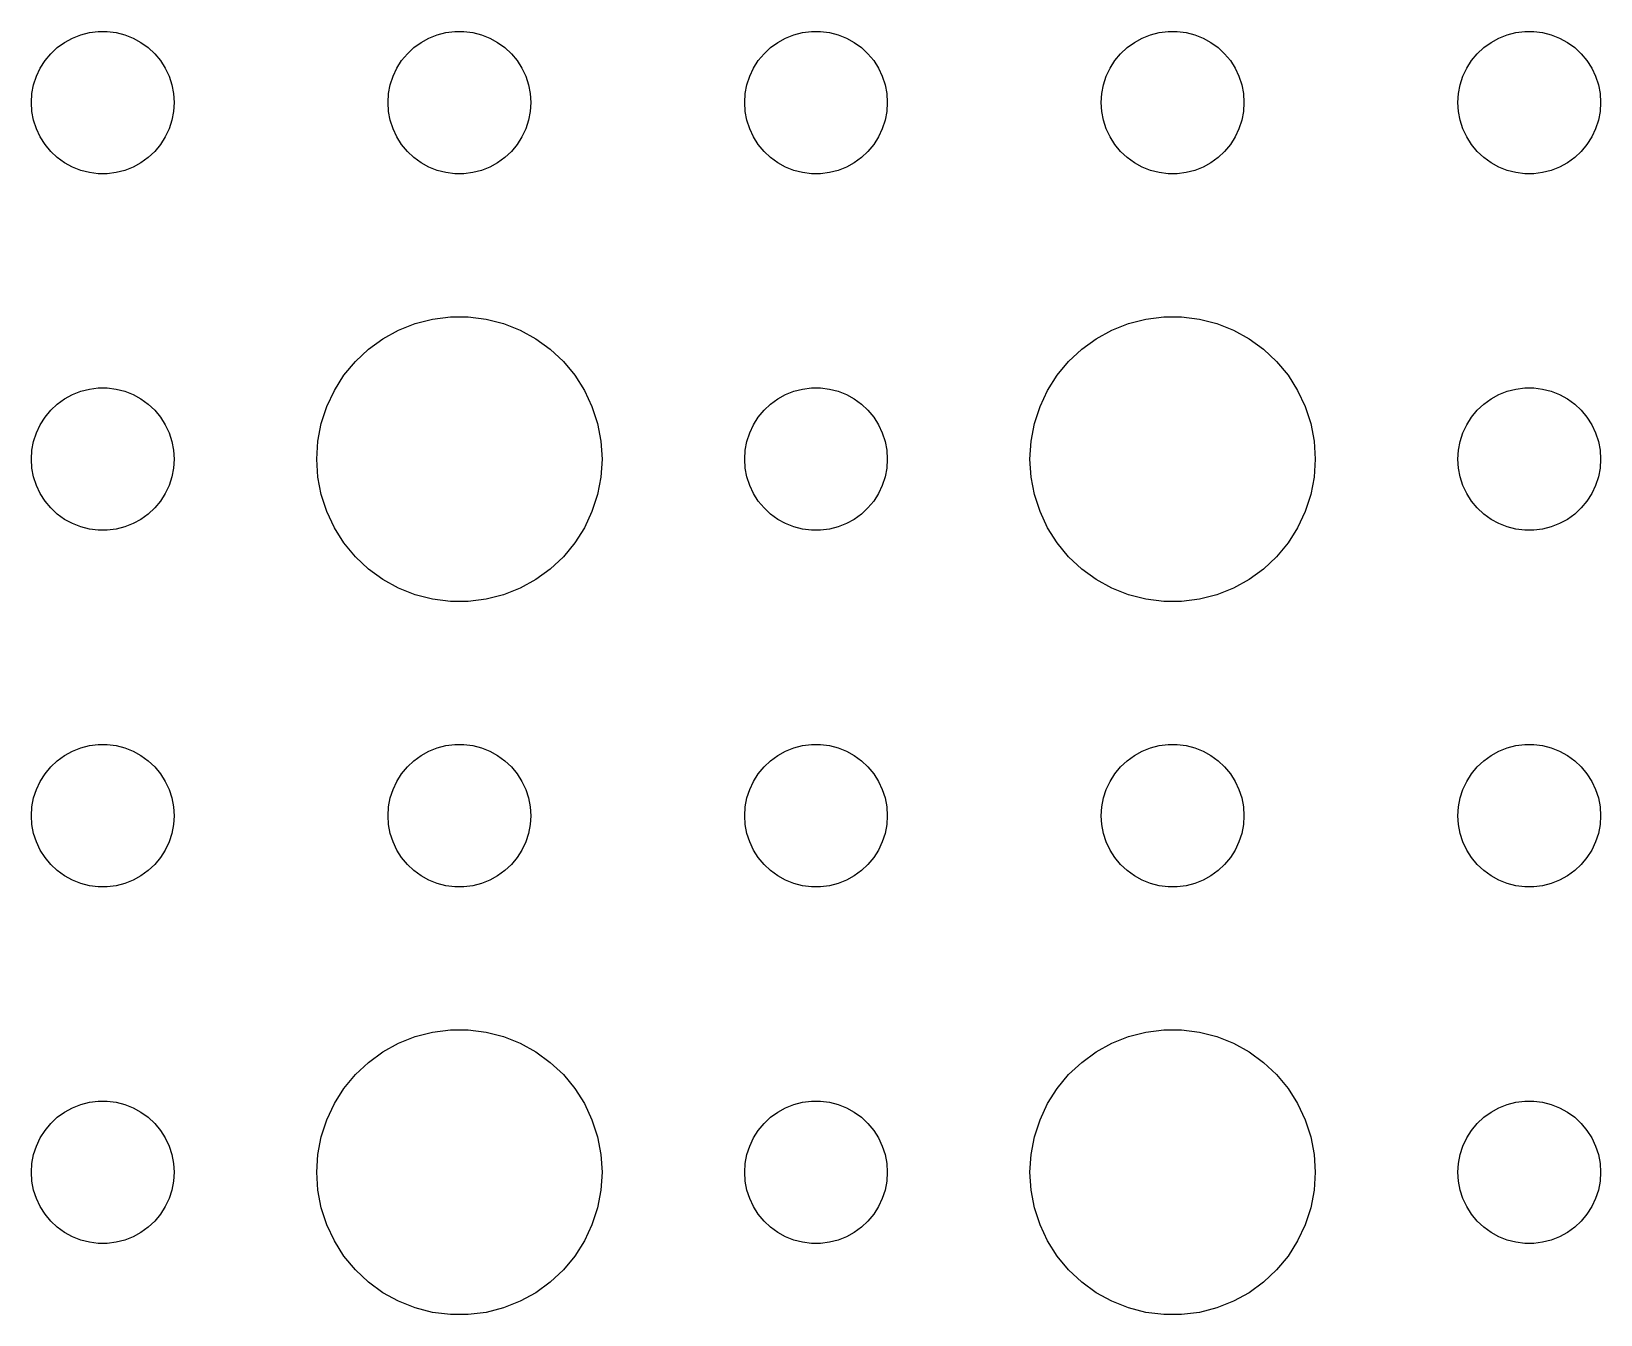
# Model space of a CAD drawing. Header units: metres. Extents: x -134 to 134, y -134 to 134.
# Drawn here: x -1.5 to 31.5, y -100.49 to -73.5 of the extents above; entities that cross this region are included whole.
import ezdxf

# ---------------------------------------------------------------- set-up
doc = ezdxf.new("R2010")
doc.units = ezdxf.units.M

msp = doc.modelspace()

# ---------------------------------------------------------------- linework, layer by layer
for p, q in [((-0.63866, -73.6428), (-0.46352, -73.5734)), ((-0.46352, -73.5734), (-0.28107, -73.5266)), ((-0.28107, -73.5266), (-0.09418, -73.503)), ((-0.09418, -73.503), (0.09418, -73.503)), ((0.09418, -73.503), (0.28107, -73.5266)), ((0.28107, -73.5266), (0.46352, -73.5734)), ((0.46352, -73.5734), (0.63866, -73.6428)), ((6.86133, -73.6428), (7.03647, -73.5734)), ((7.03647, -73.5734), (7.21892, -73.5266)), ((7.21892, -73.5266), (7.40581, -73.503)), ((7.40581, -73.503), (7.59418, -73.503)), ((7.59418, -73.503), (7.78107, -73.5266)), ((7.78107, -73.5266), (7.96352, -73.5734)), ((7.96352, -73.5734), (8.13866, -73.6428)), ((14.3613, -73.6428), (14.5365, -73.5734)), ((14.5365, -73.5734), (14.7189, -73.5266)), ((14.7189, -73.5266), (14.9058, -73.503)), ((14.9058, -73.503), (15.0942, -73.503)), ((15.0942, -73.503), (15.2811, -73.5266)), ((15.2811, -73.5266), (15.4635, -73.5734)), ((15.4635, -73.5734), (15.6387, -73.6428)), ((21.8613, -73.6428), (22.0365, -73.5734)), ((22.0365, -73.5734), (22.2189, -73.5266)), ((22.2189, -73.5266), (22.4058, -73.503)), ((22.4058, -73.503), (22.5942, -73.503)), ((22.5942, -73.503), (22.7811, -73.5266)), ((22.7811, -73.5266), (22.9635, -73.5734)), ((22.9635, -73.5734), (23.1387, -73.6428)), ((29.3613, -73.6428), (29.5365, -73.5734)), ((29.5365, -73.5734), (29.7189, -73.5266)), ((29.7189, -73.5266), (29.9058, -73.503)), ((29.9058, -73.503), (30.0942, -73.503)), ((30.0942, -73.503), (30.2811, -73.5266)), ((30.2811, -73.5266), (30.4635, -73.5734)), ((30.4635, -73.5734), (30.6387, -73.6428)), ((-1.09344, -73.9732), (-0.95613, -73.8442)), ((-0.95613, -73.8442), (-0.80373, -73.7335)), ((-0.80373, -73.7335), (-0.63866, -73.6428)), ((0.63866, -73.6428), (0.80373, -73.7335)), ((0.80373, -73.7335), (0.95613, -73.8442)), ((0.95613, -73.8442), (1.09344, -73.9732)), ((6.40654, -73.9732), (6.54385, -73.8442)), ((6.54385, -73.8442), (6.69626, -73.7335)), ((6.69626, -73.7335), (6.86133, -73.6428)), ((8.13866, -73.6428), (8.30373, -73.7335)), ((8.30373, -73.7335), (8.45613, -73.8442)), ((8.45613, -73.8442), (8.59344, -73.9732)), ((13.9065, -73.9732), (14.0439, -73.8442)), ((14.0439, -73.8442), (14.1963, -73.7335)), ((14.1963, -73.7335), (14.3613, -73.6428)), ((15.6387, -73.6428), (15.8037, -73.7335)), ((15.8037, -73.7335), (15.9561, -73.8442)), ((15.9561, -73.8442), (16.0934, -73.9732)), ((21.4065, -73.9732), (21.5439, -73.8442)), ((21.5439, -73.8442), (21.6963, -73.7335)), ((21.6963, -73.7335), (21.8613, -73.6428)), ((23.1387, -73.6428), (23.3037, -73.7335)), ((23.3037, -73.7335), (23.4561, -73.8442)), ((23.4561, -73.8442), (23.5934, -73.9732)), ((28.9065, -73.9732), (29.0439, -73.8442)), ((29.0439, -73.8442), (29.1963, -73.7335)), ((29.1963, -73.7335), (29.3613, -73.6428)), ((30.6387, -73.6428), (30.8037, -73.7335)), ((30.8037, -73.7335), (30.9561, -73.8442)), ((30.9561, -73.8442), (31.0934, -73.9732)), ((-1.31445, -74.2774), (-1.21352, -74.1183)), ((-1.21352, -74.1183), (-1.09344, -73.9732)), ((1.09344, -73.9732), (1.21352, -74.1183)), ((1.21352, -74.1183), (1.31445, -74.2774)), ((6.18553, -74.2774), (6.28647, -74.1183)), ((6.28647, -74.1183), (6.40654, -73.9732)), ((8.59344, -73.9732), (8.71352, -74.1183)), ((8.71352, -74.1183), (8.81445, -74.2774)), ((13.6855, -74.2774), (13.7865, -74.1183)), ((13.7865, -74.1183), (13.9065, -73.9732)), ((16.0934, -73.9732), (16.2135, -74.1183)), ((16.2135, -74.1183), (16.3145, -74.2774)), ((21.1855, -74.2774), (21.2865, -74.1183)), ((21.2865, -74.1183), (21.4065, -73.9732)), ((23.5934, -73.9732), (23.7135, -74.1183)), ((23.7135, -74.1183), (23.8145, -74.2774)), ((28.6855, -74.2774), (28.7865, -74.1183)), ((28.7865, -74.1183), (28.9065, -73.9732)), ((31.0934, -73.9732), (31.2135, -74.1183)), ((31.2135, -74.1183), (31.3145, -74.2774)), ((-1.45287, -74.627), (-1.39465, -74.4478)), ((-1.39465, -74.4478), (-1.31445, -74.2774)), ((1.31445, -74.2774), (1.39465, -74.4478)), ((1.39465, -74.4478), (1.45287, -74.627)), ((6.04712, -74.627), (6.10533, -74.4478)), ((6.10533, -74.4478), (6.18553, -74.2774)), ((8.81445, -74.2774), (8.89465, -74.4478)), ((8.89465, -74.4478), (8.95287, -74.627)), ((13.5471, -74.627), (13.6053, -74.4478)), ((13.6053, -74.4478), (13.6855, -74.2774)), ((16.3145, -74.2774), (16.3947, -74.4478)), ((16.3947, -74.4478), (16.4529, -74.627)), ((21.0471, -74.627), (21.1053, -74.4478)), ((21.1053, -74.4478), (21.1855, -74.2774)), ((23.8145, -74.2774), (23.8947, -74.4478)), ((23.8947, -74.4478), (23.9529, -74.627)), ((28.5471, -74.627), (28.6053, -74.4478)), ((28.6053, -74.4478), (28.6855, -74.2774)), ((31.3145, -74.2774), (31.3947, -74.4478)), ((31.3947, -74.4478), (31.4529, -74.627)), ((-1.5, -75), (-1.48816, -74.812)), ((-1.48816, -74.812), (-1.45287, -74.627)), ((1.45287, -74.627), (1.48816, -74.812)), ((1.48816, -74.812), (1.5, -75)), ((6, -75), (6.01183, -74.812)), ((6.01183, -74.812), (6.04712, -74.627)), ((8.95287, -74.627), (8.98816, -74.812)), ((8.98816, -74.812), (9, -75)), ((13.5, -75), (13.5118, -74.812)), ((13.5118, -74.812), (13.5471, -74.627)), ((16.4529, -74.627), (16.4882, -74.812)), ((16.4882, -74.812), (16.5, -75)), ((21, -75), (21.0118, -74.812)), ((21.0118, -74.812), (21.0471, -74.627)), ((23.9529, -74.627), (23.9882, -74.812)), ((23.9882, -74.812), (24, -75)), ((28.5, -75), (28.5118, -74.812)), ((28.5118, -74.812), (28.5471, -74.627)), ((31.4529, -74.627), (31.4882, -74.812)), ((31.4882, -74.812), (31.5, -75)), ((-1.48816, -75.188), (-1.5, -75)), ((-1.45287, -75.373), (-1.48816, -75.188)), ((1.48816, -75.188), (1.45287, -75.373)), ((1.5, -75), (1.48816, -75.188)), ((6.01183, -75.188), (6, -75)), ((6.04712, -75.373), (6.01183, -75.188)), ((8.98816, -75.188), (8.95287, -75.373)), ((9, -75), (8.98816, -75.188)), ((13.5118, -75.188), (13.5, -75)), ((13.5471, -75.373), (13.5118, -75.188)), ((16.4882, -75.188), (16.4529, -75.373)), ((16.5, -75), (16.4882, -75.188)), ((21.0118, -75.188), (21, -75)), ((21.0471, -75.373), (21.0118, -75.188)), ((23.9882, -75.188), (23.9529, -75.373)), ((24, -75), (23.9882, -75.188)), ((28.5118, -75.188), (28.5, -75)), ((28.5471, -75.373), (28.5118, -75.188)), ((31.4882, -75.188), (31.4529, -75.373)), ((31.5, -75), (31.4882, -75.188)), ((-1.39465, -75.5522), (-1.45287, -75.373)), ((-1.31445, -75.7226), (-1.39465, -75.5522)), ((1.39465, -75.5522), (1.31445, -75.7226)), ((1.45287, -75.373), (1.39465, -75.5522)), ((6.10533, -75.5522), (6.04712, -75.373)), ((6.18553, -75.7226), (6.10533, -75.5522)), ((8.89465, -75.5522), (8.81445, -75.7226)), ((8.95287, -75.373), (8.89465, -75.5522)), ((13.6053, -75.5522), (13.5471, -75.373)), ((13.6855, -75.7226), (13.6053, -75.5522)), ((16.3947, -75.5522), (16.3145, -75.7226)), ((16.4529, -75.373), (16.3947, -75.5522)), ((21.1053, -75.5522), (21.0471, -75.373)), ((21.1855, -75.7226), (21.1053, -75.5522)), ((23.8947, -75.5522), (23.8145, -75.7226)), ((23.9529, -75.373), (23.8947, -75.5522)), ((28.6053, -75.5522), (28.5471, -75.373)), ((28.6855, -75.7226), (28.6053, -75.5522)), ((31.3947, -75.5522), (31.3145, -75.7226)), ((31.4529, -75.373), (31.3947, -75.5522)), ((-1.21352, -75.8817), (-1.31445, -75.7226)), ((-1.09344, -76.0268), (-1.21352, -75.8817)), ((1.21352, -75.8817), (1.09344, -76.0268)), ((1.31445, -75.7226), (1.21352, -75.8817)), ((6.28647, -75.8817), (6.18553, -75.7226)), ((6.40654, -76.0268), (6.28647, -75.8817)), ((8.71352, -75.8817), (8.59344, -76.0268)), ((8.81445, -75.7226), (8.71352, -75.8817)), ((13.7865, -75.8817), (13.6855, -75.7226)), ((13.9065, -76.0268), (13.7865, -75.8817)), ((16.2135, -75.8817), (16.0934, -76.0268)), ((16.3145, -75.7226), (16.2135, -75.8817)), ((21.2865, -75.8817), (21.1855, -75.7226)), ((21.4065, -76.0268), (21.2865, -75.8817)), ((23.7135, -75.8817), (23.5934, -76.0268)), ((23.8145, -75.7226), (23.7135, -75.8817)), ((28.7865, -75.8817), (28.6855, -75.7226)), ((28.9065, -76.0268), (28.7865, -75.8817)), ((31.2135, -75.8817), (31.0934, -76.0268)), ((31.3145, -75.7226), (31.2135, -75.8817)), ((-0.95613, -76.1558), (-1.09344, -76.0268)), ((-0.80373, -76.2665), (-0.95613, -76.1558)), ((0.95613, -76.1558), (0.80373, -76.2665)), ((1.09344, -76.0268), (0.95613, -76.1558)), ((6.54385, -76.1558), (6.40654, -76.0268)), ((6.69626, -76.2665), (6.54385, -76.1558)), ((8.45613, -76.1558), (8.30373, -76.2665)), ((8.59344, -76.0268), (8.45613, -76.1558)), ((14.0439, -76.1558), (13.9065, -76.0268)), ((14.1963, -76.2665), (14.0439, -76.1558)), ((15.9561, -76.1558), (15.8037, -76.2665)), ((16.0934, -76.0268), (15.9561, -76.1558)), ((21.5439, -76.1558), (21.4065, -76.0268)), ((21.6963, -76.2665), (21.5439, -76.1558)), ((23.4561, -76.1558), (23.3037, -76.2665)), ((23.5934, -76.0268), (23.4561, -76.1558)), ((29.0439, -76.1558), (28.9065, -76.0268)), ((29.1963, -76.2665), (29.0439, -76.1558)), ((30.9561, -76.1558), (30.8037, -76.2665)), ((31.0934, -76.0268), (30.9561, -76.1558)), ((-0.63866, -76.3572), (-0.80373, -76.2665)), ((-0.46352, -76.4266), (-0.63866, -76.3572)), ((-0.28107, -76.4734), (-0.46352, -76.4266)), ((-0.09418, -76.497), (-0.28107, -76.4734)), ((0.09418, -76.497), (-0.09418, -76.497)), ((0.28107, -76.4734), (0.09418, -76.497)), ((0.46352, -76.4266), (0.28107, -76.4734)), ((0.63866, -76.3572), (0.46352, -76.4266)), ((0.80373, -76.2665), (0.63866, -76.3572)), ((6.86133, -76.3572), (6.69626, -76.2665)), ((7.03647, -76.4266), (6.86133, -76.3572)), ((7.21892, -76.4734), (7.03647, -76.4266)), ((7.40581, -76.497), (7.21892, -76.4734)), ((7.59418, -76.497), (7.40581, -76.497)), ((7.78107, -76.4734), (7.59418, -76.497)), ((7.96352, -76.4266), (7.78107, -76.4734)), ((8.13866, -76.3572), (7.96352, -76.4266)), ((8.30373, -76.2665), (8.13866, -76.3572)), ((14.3613, -76.3572), (14.1963, -76.2665)), ((14.5365, -76.4266), (14.3613, -76.3572)), ((14.7189, -76.4734), (14.5365, -76.4266)), ((14.9058, -76.497), (14.7189, -76.4734)), ((15.0942, -76.497), (14.9058, -76.497)), ((15.2811, -76.4734), (15.0942, -76.497)), ((15.4635, -76.4266), (15.2811, -76.4734)), ((15.6387, -76.3572), (15.4635, -76.4266)), ((15.8037, -76.2665), (15.6387, -76.3572)), ((21.8613, -76.3572), (21.6963, -76.2665)), ((22.0365, -76.4266), (21.8613, -76.3572)), ((22.2189, -76.4734), (22.0365, -76.4266)), ((22.4058, -76.497), (22.2189, -76.4734)), ((22.5942, -76.497), (22.4058, -76.497)), ((22.7811, -76.4734), (22.5942, -76.497)), ((22.9635, -76.4266), (22.7811, -76.4734)), ((23.1387, -76.3572), (22.9635, -76.4266)), ((23.3037, -76.2665), (23.1387, -76.3572)), ((29.3613, -76.3572), (29.1963, -76.2665)), ((29.5365, -76.4266), (29.3613, -76.3572)), ((29.7189, -76.4734), (29.5365, -76.4266)), ((29.9058, -76.497), (29.7189, -76.4734)), ((30.0942, -76.497), (29.9058, -76.497)), ((30.2811, -76.4734), (30.0942, -76.497)), ((30.4635, -76.4266), (30.2811, -76.4734)), ((30.6387, -76.3572), (30.4635, -76.4266)), ((30.8037, -76.2665), (30.6387, -76.3572)), ((6.93785, -79.5531), (7.31161, -79.5059)), ((7.31161, -79.5059), (7.68837, -79.5059)), ((7.68837, -79.5059), (8.06213, -79.5531)), ((21.9379, -79.5531), (22.3116, -79.5059)), ((22.3116, -79.5059), (22.6884, -79.5059)), ((22.6884, -79.5059), (23.0621, -79.5531)), ((5.89252, -79.967), (6.22266, -79.7855)), ((6.22266, -79.7855), (6.57294, -79.6468)), ((6.57294, -79.6468), (6.93785, -79.5531)), ((8.06213, -79.5531), (8.42705, -79.6468)), ((8.42705, -79.6468), (8.77733, -79.7855)), ((8.77733, -79.7855), (9.10747, -79.967)), ((20.8925, -79.967), (21.2227, -79.7855)), ((21.2227, -79.7855), (21.5729, -79.6468)), ((21.5729, -79.6468), (21.9379, -79.5531)), ((23.0621, -79.5531), (23.427, -79.6468)), ((23.427, -79.6468), (23.7773, -79.7855)), ((23.7773, -79.7855), (24.1075, -79.967)), ((5.31308, -80.4464), (5.58772, -80.1885)), ((5.58772, -80.1885), (5.89252, -79.967)), ((9.10747, -79.967), (9.41226, -80.1885)), ((9.41226, -80.1885), (9.6869, -80.4464)), ((20.3131, -80.4464), (20.5877, -80.1885)), ((20.5877, -80.1885), (20.8925, -79.967)), ((24.1075, -79.967), (24.4123, -80.1885)), ((24.4123, -80.1885), (24.6869, -80.4464)), ((5.07294, -80.7366), (5.31308, -80.4464)), ((9.6869, -80.4464), (9.92705, -80.7366)), ((20.0729, -80.7366), (20.3131, -80.4464)), ((24.6869, -80.4464), (24.927, -80.7366)), ((4.87108, -81.0547), (5.07294, -80.7366)), ((9.92705, -80.7366), (10.1289, -81.0547)), ((19.8711, -81.0547), (20.0729, -80.7366)), ((24.927, -80.7366), (25.1289, -81.0547)), ((-0.80373, -81.2335), (-0.63866, -81.1428)), ((-0.63866, -81.1428), (-0.46352, -81.0734)), ((-0.46352, -81.0734), (-0.28107, -81.0266)), ((-0.28107, -81.0266), (-0.09418, -81.003)), ((-0.09418, -81.003), (0.09418, -81.003)), ((0.09418, -81.003), (0.28107, -81.0266)), ((0.28107, -81.0266), (0.46352, -81.0734)), ((0.46352, -81.0734), (0.63866, -81.1428)), ((0.63866, -81.1428), (0.80373, -81.2335)), ((4.71066, -81.3956), (4.87108, -81.0547)), ((10.1289, -81.0547), (10.2893, -81.3956)), ((14.1963, -81.2335), (14.3613, -81.1428)), ((14.3613, -81.1428), (14.5365, -81.0734)), ((14.5365, -81.0734), (14.7189, -81.0266)), ((14.7189, -81.0266), (14.9058, -81.003)), ((14.9058, -81.003), (15.0942, -81.003)), ((15.0942, -81.003), (15.2811, -81.0266)), ((15.2811, -81.0266), (15.4635, -81.0734)), ((15.4635, -81.0734), (15.6387, -81.1428)), ((15.6387, -81.1428), (15.8037, -81.2335)), ((19.7107, -81.3956), (19.8711, -81.0547)), ((25.1289, -81.0547), (25.2893, -81.3956)), ((29.1963, -81.2335), (29.3613, -81.1428)), ((29.3613, -81.1428), (29.5365, -81.0734)), ((29.5365, -81.0734), (29.7189, -81.0266)), ((29.7189, -81.0266), (29.9058, -81.003)), ((29.9058, -81.003), (30.0942, -81.003)), ((30.0942, -81.003), (30.2811, -81.0266)), ((30.2811, -81.0266), (30.4635, -81.0734)), ((30.4635, -81.0734), (30.6387, -81.1428)), ((30.6387, -81.1428), (30.8037, -81.2335)), ((-1.21352, -81.6183), (-1.09344, -81.4732)), ((-1.09344, -81.4732), (-0.95613, -81.3442)), ((-0.95613, -81.3442), (-0.80373, -81.2335)), ((0.80373, -81.2335), (0.95613, -81.3442)), ((0.95613, -81.3442), (1.09344, -81.4732)), ((1.09344, -81.4732), (1.21352, -81.6183)), ((4.59424, -81.7539), (4.71066, -81.3956)), ((10.2893, -81.3956), (10.4057, -81.7539)), ((13.7865, -81.6183), (13.9065, -81.4732)), ((13.9065, -81.4732), (14.0439, -81.3442)), ((14.0439, -81.3442), (14.1963, -81.2335)), ((15.8037, -81.2335), (15.9561, -81.3442)), ((15.9561, -81.3442), (16.0934, -81.4732)), ((16.0934, -81.4732), (16.2135, -81.6183)), ((19.5942, -81.7539), (19.7107, -81.3956)), ((25.2893, -81.3956), (25.4057, -81.7539)), ((28.7865, -81.6183), (28.9065, -81.4732)), ((28.9065, -81.4732), (29.0439, -81.3442)), ((29.0439, -81.3442), (29.1963, -81.2335)), ((30.8037, -81.2335), (30.9561, -81.3442)), ((30.9561, -81.3442), (31.0934, -81.4732)), ((31.0934, -81.4732), (31.2135, -81.6183)), ((-1.39465, -81.9478), (-1.31445, -81.7774)), ((-1.31445, -81.7774), (-1.21352, -81.6183)), ((1.21352, -81.6183), (1.31445, -81.7774)), ((1.31445, -81.7774), (1.39465, -81.9478)), ((4.52365, -82.124), (4.59424, -81.7539)), ((10.4057, -81.7539), (10.4763, -82.124)), ((13.6053, -81.9478), (13.6855, -81.7774)), ((13.6855, -81.7774), (13.7865, -81.6183)), ((16.2135, -81.6183), (16.3145, -81.7774)), ((16.3145, -81.7774), (16.3947, -81.9478)), ((19.5237, -82.124), (19.5942, -81.7539)), ((25.4057, -81.7539), (25.4763, -82.124)), ((28.6053, -81.9478), (28.6855, -81.7774)), ((28.6855, -81.7774), (28.7865, -81.6183)), ((31.2135, -81.6183), (31.3145, -81.7774)), ((31.3145, -81.7774), (31.3947, -81.9478)), ((-1.48816, -82.312), (-1.45287, -82.127)), ((-1.45287, -82.127), (-1.39465, -81.9478)), ((1.39465, -81.9478), (1.45287, -82.127)), ((1.45287, -82.127), (1.48816, -82.312)), ((4.5, -82.5), (4.52365, -82.124)), ((10.4763, -82.124), (10.5, -82.5)), ((13.5118, -82.312), (13.5471, -82.127)), ((13.5471, -82.127), (13.6053, -81.9478)), ((16.3947, -81.9478), (16.4529, -82.127)), ((16.4529, -82.127), (16.4882, -82.312)), ((19.5, -82.5), (19.5237, -82.124)), ((25.4763, -82.124), (25.5, -82.5)), ((28.5118, -82.312), (28.5471, -82.127)), ((28.5471, -82.127), (28.6053, -81.9478)), ((31.3947, -81.9478), (31.4529, -82.127)), ((31.4529, -82.127), (31.4882, -82.312)), ((-1.5, -82.5), (-1.48816, -82.312)), ((-1.48816, -82.688), (-1.5, -82.5)), ((1.48816, -82.312), (1.5, -82.5)), ((1.5, -82.5), (1.48816, -82.688)), ((4.52365, -82.876), (4.5, -82.5)), ((10.5, -82.5), (10.4763, -82.876)), ((13.5, -82.5), (13.5118, -82.312)), ((13.5118, -82.688), (13.5, -82.5)), ((16.4882, -82.312), (16.5, -82.5)), ((16.5, -82.5), (16.4882, -82.688)), ((19.5237, -82.876), (19.5, -82.5)), ((25.5, -82.5), (25.4763, -82.876)), ((28.5, -82.5), (28.5118, -82.312)), ((28.5118, -82.688), (28.5, -82.5)), ((31.4882, -82.312), (31.5, -82.5)), ((31.5, -82.5), (31.4882, -82.688)), ((-1.45287, -82.873), (-1.48816, -82.688)), ((1.48816, -82.688), (1.45287, -82.873)), ((13.5471, -82.873), (13.5118, -82.688)), ((16.4882, -82.688), (16.4529, -82.873)), ((28.5471, -82.873), (28.5118, -82.688)), ((31.4882, -82.688), (31.4529, -82.873)), ((-1.39465, -83.0522), (-1.45287, -82.873)), ((-1.31445, -83.2226), (-1.39465, -83.0522)), ((1.39465, -83.0522), (1.31445, -83.2226)), ((1.45287, -82.873), (1.39465, -83.0522)), ((4.59424, -83.2461), (4.52365, -82.876)), ((10.4763, -82.876), (10.4057, -83.2461)), ((13.6053, -83.0522), (13.5471, -82.873)), ((13.6855, -83.2226), (13.6053, -83.0522)), ((16.3947, -83.0522), (16.3145, -83.2226)), ((16.4529, -82.873), (16.3947, -83.0522)), ((19.5942, -83.2461), (19.5237, -82.876)), ((25.4763, -82.876), (25.4057, -83.2461)), ((28.6053, -83.0522), (28.5471, -82.873)), ((28.6855, -83.2226), (28.6053, -83.0522)), ((31.3947, -83.0522), (31.3145, -83.2226)), ((31.4529, -82.873), (31.3947, -83.0522)), ((-1.21352, -83.3817), (-1.31445, -83.2226)), ((-1.09344, -83.5268), (-1.21352, -83.3817)), ((1.21352, -83.3817), (1.09344, -83.5268)), ((1.31445, -83.2226), (1.21352, -83.3817)), ((4.71066, -83.6044), (4.59424, -83.2461)), ((10.4057, -83.2461), (10.2893, -83.6044)), ((13.7865, -83.3817), (13.6855, -83.2226)), ((13.9065, -83.5268), (13.7865, -83.3817)), ((16.2135, -83.3817), (16.0934, -83.5268)), ((16.3145, -83.2226), (16.2135, -83.3817)), ((19.7107, -83.6044), (19.5942, -83.2461)), ((25.4057, -83.2461), (25.2893, -83.6044)), ((28.7865, -83.3817), (28.6855, -83.2226)), ((28.9065, -83.5268), (28.7865, -83.3817)), ((31.2135, -83.3817), (31.0934, -83.5268)), ((31.3145, -83.2226), (31.2135, -83.3817)), ((-0.95613, -83.6558), (-1.09344, -83.5268)), ((-0.80373, -83.7665), (-0.95613, -83.6558)), ((-0.63866, -83.8572), (-0.80373, -83.7665)), ((0.80373, -83.7665), (0.63866, -83.8572)), ((0.95613, -83.6558), (0.80373, -83.7665)), ((1.09344, -83.5268), (0.95613, -83.6558)), ((4.87108, -83.9453), (4.71066, -83.6044)), ((10.2893, -83.6044), (10.1289, -83.9453)), ((14.0439, -83.6558), (13.9065, -83.5268)), ((14.1963, -83.7665), (14.0439, -83.6558)), ((14.3613, -83.8572), (14.1963, -83.7665)), ((15.8037, -83.7665), (15.6387, -83.8572)), ((15.9561, -83.6558), (15.8037, -83.7665)), ((16.0934, -83.5268), (15.9561, -83.6558)), ((19.8711, -83.9453), (19.7107, -83.6044)), ((25.2893, -83.6044), (25.1289, -83.9453)), ((29.0439, -83.6558), (28.9065, -83.5268)), ((29.1963, -83.7665), (29.0439, -83.6558)), ((29.3613, -83.8572), (29.1963, -83.7665)), ((30.8037, -83.7665), (30.6387, -83.8572)), ((30.9561, -83.6558), (30.8037, -83.7665)), ((31.0934, -83.5268), (30.9561, -83.6558)), ((-0.46352, -83.9266), (-0.63866, -83.8572)), ((-0.28107, -83.9734), (-0.46352, -83.9266)), ((-0.09418, -83.997), (-0.28107, -83.9734)), ((0.09418, -83.997), (-0.09418, -83.997)), ((0.28107, -83.9734), (0.09418, -83.997)), ((0.46352, -83.9266), (0.28107, -83.9734)), ((0.63866, -83.8572), (0.46352, -83.9266)), ((5.07294, -84.2634), (4.87108, -83.9453)), ((10.1289, -83.9453), (9.92705, -84.2634)), ((14.5365, -83.9266), (14.3613, -83.8572)), ((14.7189, -83.9734), (14.5365, -83.9266)), ((14.9058, -83.997), (14.7189, -83.9734)), ((15.0942, -83.997), (14.9058, -83.997)), ((15.2811, -83.9734), (15.0942, -83.997)), ((15.4635, -83.9266), (15.2811, -83.9734)), ((15.6387, -83.8572), (15.4635, -83.9266)), ((20.0729, -84.2634), (19.8711, -83.9453)), ((25.1289, -83.9453), (24.927, -84.2634)), ((29.5365, -83.9266), (29.3613, -83.8572)), ((29.7189, -83.9734), (29.5365, -83.9266)), ((29.9058, -83.997), (29.7189, -83.9734)), ((30.0942, -83.997), (29.9058, -83.997)), ((30.2811, -83.9734), (30.0942, -83.997)), ((30.4635, -83.9266), (30.2811, -83.9734)), ((30.6387, -83.8572), (30.4635, -83.9266)), ((5.31308, -84.5536), (5.07294, -84.2634)), ((9.92705, -84.2634), (9.6869, -84.5536)), ((20.3131, -84.5536), (20.0729, -84.2634)), ((24.927, -84.2634), (24.6869, -84.5536)), ((5.58772, -84.8115), (5.31308, -84.5536)), ((9.6869, -84.5536), (9.41226, -84.8115)), ((20.5877, -84.8115), (20.3131, -84.5536)), ((24.6869, -84.5536), (24.4123, -84.8115)), ((5.89252, -85.033), (5.58772, -84.8115)), ((6.22266, -85.2145), (5.89252, -85.033)), ((9.10747, -85.033), (8.77733, -85.2145)), ((9.41226, -84.8115), (9.10747, -85.033)), ((20.8925, -85.033), (20.5877, -84.8115)), ((21.2227, -85.2145), (20.8925, -85.033)), ((24.1075, -85.033), (23.7773, -85.2145)), ((24.4123, -84.8115), (24.1075, -85.033)), ((6.57294, -85.3532), (6.22266, -85.2145)), ((6.93785, -85.4469), (6.57294, -85.3532)), ((7.31161, -85.4941), (6.93785, -85.4469)), ((8.06213, -85.4469), (7.68837, -85.4941)), ((8.42705, -85.3532), (8.06213, -85.4469)), ((8.77733, -85.2145), (8.42705, -85.3532)), ((21.5729, -85.3532), (21.2227, -85.2145)), ((21.9379, -85.4469), (21.5729, -85.3532)), ((22.3116, -85.4941), (21.9379, -85.4469)), ((23.0621, -85.4469), (22.6884, -85.4941)), ((23.427, -85.3532), (23.0621, -85.4469)), ((23.7773, -85.2145), (23.427, -85.3532)), ((7.68837, -85.4941), (7.31161, -85.4941)), ((22.6884, -85.4941), (22.3116, -85.4941)), ((-0.95613, -88.8442), (-0.80373, -88.7335)), ((-0.80373, -88.7335), (-0.63866, -88.6428)), ((-0.63866, -88.6428), (-0.46352, -88.5734)), ((-0.46352, -88.5734), (-0.28107, -88.5266)), ((-0.28107, -88.5266), (-0.09418, -88.503)), ((-0.09418, -88.503), (0.09418, -88.503)), ((0.09418, -88.503), (0.28107, -88.5266)), ((0.28107, -88.5266), (0.46352, -88.5734)), ((0.46352, -88.5734), (0.63866, -88.6428)), ((0.63866, -88.6428), (0.80373, -88.7335)), ((0.80373, -88.7335), (0.95613, -88.8442)), ((6.54385, -88.8442), (6.69626, -88.7335)), ((6.69626, -88.7335), (6.86133, -88.6428)), ((6.86133, -88.6428), (7.03647, -88.5734)), ((7.03647, -88.5734), (7.21892, -88.5266)), ((7.21892, -88.5266), (7.40581, -88.503)), ((7.40581, -88.503), (7.59418, -88.503)), ((7.59418, -88.503), (7.78107, -88.5266)), ((7.78107, -88.5266), (7.96352, -88.5734)), ((7.96352, -88.5734), (8.13866, -88.6428)), ((8.13866, -88.6428), (8.30373, -88.7335)), ((8.30373, -88.7335), (8.45613, -88.8442)), ((14.0439, -88.8442), (14.1963, -88.7335)), ((14.1963, -88.7335), (14.3613, -88.6428)), ((14.3613, -88.6428), (14.5365, -88.5734)), ((14.5365, -88.5734), (14.7189, -88.5266)), ((14.7189, -88.5266), (14.9058, -88.503)), ((14.9058, -88.503), (15.0942, -88.503)), ((15.0942, -88.503), (15.2811, -88.5266)), ((15.2811, -88.5266), (15.4635, -88.5734)), ((15.4635, -88.5734), (15.6387, -88.6428)), ((15.6387, -88.6428), (15.8037, -88.7335)), ((15.8037, -88.7335), (15.9561, -88.8442)), ((21.5439, -88.8442), (21.6963, -88.7335)), ((21.6963, -88.7335), (21.8613, -88.6428)), ((21.8613, -88.6428), (22.0365, -88.5734)), ((22.0365, -88.5734), (22.2189, -88.5266)), ((22.2189, -88.5266), (22.4058, -88.503)), ((22.4058, -88.503), (22.5942, -88.503)), ((22.5942, -88.503), (22.7811, -88.5266)), ((22.7811, -88.5266), (22.9635, -88.5734)), ((22.9635, -88.5734), (23.1387, -88.6428)), ((23.1387, -88.6428), (23.3037, -88.7335)), ((23.3037, -88.7335), (23.4561, -88.8442)), ((29.0439, -88.8442), (29.1963, -88.7335)), ((29.1963, -88.7335), (29.3613, -88.6428)), ((29.3613, -88.6428), (29.5365, -88.5734)), ((29.5365, -88.5734), (29.7189, -88.5266)), ((29.7189, -88.5266), (29.9058, -88.503)), ((29.9058, -88.503), (30.0942, -88.503)), ((30.0942, -88.503), (30.2811, -88.5266)), ((30.2811, -88.5266), (30.4635, -88.5734)), ((30.4635, -88.5734), (30.6387, -88.6428)), ((30.6387, -88.6428), (30.8037, -88.7335)), ((30.8037, -88.7335), (30.9561, -88.8442)), ((-1.21352, -89.1183), (-1.09344, -88.9732)), ((-1.09344, -88.9732), (-0.95613, -88.8442)), ((0.95613, -88.8442), (1.09344, -88.9732)), ((1.09344, -88.9732), (1.21352, -89.1183)), ((6.28647, -89.1183), (6.40654, -88.9732)), ((6.40654, -88.9732), (6.54385, -88.8442)), ((8.45613, -88.8442), (8.59344, -88.9732)), ((8.59344, -88.9732), (8.71352, -89.1183)), ((13.7865, -89.1183), (13.9065, -88.9732)), ((13.9065, -88.9732), (14.0439, -88.8442)), ((15.9561, -88.8442), (16.0934, -88.9732)), ((16.0934, -88.9732), (16.2135, -89.1183)), ((21.2865, -89.1183), (21.4065, -88.9732)), ((21.4065, -88.9732), (21.5439, -88.8442)), ((23.4561, -88.8442), (23.5934, -88.9732)), ((23.5934, -88.9732), (23.7135, -89.1183)), ((28.7865, -89.1183), (28.9065, -88.9732)), ((28.9065, -88.9732), (29.0439, -88.8442)), ((30.9561, -88.8442), (31.0934, -88.9732)), ((31.0934, -88.9732), (31.2135, -89.1183)), ((-1.39465, -89.4478), (-1.31445, -89.2774)), ((-1.31445, -89.2774), (-1.21352, -89.1183)), ((1.21352, -89.1183), (1.31445, -89.2774)), ((1.31445, -89.2774), (1.39465, -89.4478)), ((6.10533, -89.4478), (6.18553, -89.2774)), ((6.18553, -89.2774), (6.28647, -89.1183)), ((8.71352, -89.1183), (8.81445, -89.2774)), ((8.81445, -89.2774), (8.89465, -89.4478)), ((13.6053, -89.4478), (13.6855, -89.2774)), ((13.6855, -89.2774), (13.7865, -89.1183)), ((16.2135, -89.1183), (16.3145, -89.2774)), ((16.3145, -89.2774), (16.3947, -89.4478)), ((21.1053, -89.4478), (21.1855, -89.2774)), ((21.1855, -89.2774), (21.2865, -89.1183)), ((23.7135, -89.1183), (23.8145, -89.2774)), ((23.8145, -89.2774), (23.8947, -89.4478)), ((28.6053, -89.4478), (28.6855, -89.2774)), ((28.6855, -89.2774), (28.7865, -89.1183)), ((31.2135, -89.1183), (31.3145, -89.2774)), ((31.3145, -89.2774), (31.3947, -89.4478)), ((-1.48816, -89.812), (-1.45287, -89.627)), ((-1.45287, -89.627), (-1.39465, -89.4478)), ((1.39465, -89.4478), (1.45287, -89.627)), ((1.45287, -89.627), (1.48816, -89.812)), ((6.01183, -89.812), (6.04712, -89.627)), ((6.04712, -89.627), (6.10533, -89.4478)), ((8.89465, -89.4478), (8.95287, -89.627)), ((8.95287, -89.627), (8.98816, -89.812)), ((13.5118, -89.812), (13.5471, -89.627)), ((13.5471, -89.627), (13.6053, -89.4478)), ((16.3947, -89.4478), (16.4529, -89.627)), ((16.4529, -89.627), (16.4882, -89.812)), ((21.0118, -89.812), (21.0471, -89.627)), ((21.0471, -89.627), (21.1053, -89.4478)), ((23.8947, -89.4478), (23.9529, -89.627)), ((23.9529, -89.627), (23.9882, -89.812)), ((28.5118, -89.812), (28.5471, -89.627)), ((28.5471, -89.627), (28.6053, -89.4478)), ((31.3947, -89.4478), (31.4529, -89.627)), ((31.4529, -89.627), (31.4882, -89.812)), ((-1.5, -90), (-1.48816, -89.812)), ((-1.48816, -90.188), (-1.5, -90)), ((1.48816, -89.812), (1.5, -90)), ((1.5, -90), (1.48816, -90.188)), ((6, -90), (6.01183, -89.812)), ((6.01183, -90.188), (6, -90)), ((8.98816, -89.812), (9, -90)), ((9, -90), (8.98816, -90.188)), ((13.5, -90), (13.5118, -89.812)), ((13.5118, -90.188), (13.5, -90)), ((16.4882, -89.812), (16.5, -90)), ((16.5, -90), (16.4882, -90.188)), ((21, -90), (21.0118, -89.812)), ((21.0118, -90.188), (21, -90)), ((23.9882, -89.812), (24, -90)), ((24, -90), (23.9882, -90.188)), ((28.5, -90), (28.5118, -89.812)), ((28.5118, -90.188), (28.5, -90)), ((31.4882, -89.812), (31.5, -90)), ((31.5, -90), (31.4882, -90.188)), ((-1.45287, -90.373), (-1.48816, -90.188)), ((-1.39465, -90.5522), (-1.45287, -90.373)), ((1.45287, -90.373), (1.39465, -90.5522)), ((1.48816, -90.188), (1.45287, -90.373)), ((6.04712, -90.373), (6.01183, -90.188)), ((6.10533, -90.5522), (6.04712, -90.373)), ((8.95287, -90.373), (8.89465, -90.5522)), ((8.98816, -90.188), (8.95287, -90.373)), ((13.5471, -90.373), (13.5118, -90.188)), ((13.6053, -90.5522), (13.5471, -90.373)), ((16.4529, -90.373), (16.3947, -90.5522)), ((16.4882, -90.188), (16.4529, -90.373)), ((21.0471, -90.373), (21.0118, -90.188)), ((21.1053, -90.5522), (21.0471, -90.373)), ((23.9529, -90.373), (23.8947, -90.5522)), ((23.9882, -90.188), (23.9529, -90.373)), ((28.5471, -90.373), (28.5118, -90.188)), ((28.6053, -90.5522), (28.5471, -90.373)), ((31.4529, -90.373), (31.3947, -90.5522)), ((31.4882, -90.188), (31.4529, -90.373)), ((-1.31445, -90.7226), (-1.39465, -90.5522)), ((-1.21352, -90.8817), (-1.31445, -90.7226)), ((1.31445, -90.7226), (1.21352, -90.8817)), ((1.39465, -90.5522), (1.31445, -90.7226)), ((6.18553, -90.7226), (6.10533, -90.5522)), ((6.28647, -90.8817), (6.18553, -90.7226)), ((8.81445, -90.7226), (8.71352, -90.8817)), ((8.89465, -90.5522), (8.81445, -90.7226)), ((13.6855, -90.7226), (13.6053, -90.5522)), ((13.7865, -90.8817), (13.6855, -90.7226)), ((16.3145, -90.7226), (16.2135, -90.8817)), ((16.3947, -90.5522), (16.3145, -90.7226)), ((21.1855, -90.7226), (21.1053, -90.5522)), ((21.2865, -90.8817), (21.1855, -90.7226)), ((23.8145, -90.7226), (23.7135, -90.8817)), ((23.8947, -90.5522), (23.8145, -90.7226)), ((28.6855, -90.7226), (28.6053, -90.5522)), ((28.7865, -90.8817), (28.6855, -90.7226)), ((31.3145, -90.7226), (31.2135, -90.8817)), ((31.3947, -90.5522), (31.3145, -90.7226)), ((-1.09344, -91.0268), (-1.21352, -90.8817)), ((-0.95613, -91.1558), (-1.09344, -91.0268)), ((1.09344, -91.0268), (0.95613, -91.1558)), ((1.21352, -90.8817), (1.09344, -91.0268)), ((6.40654, -91.0268), (6.28647, -90.8817)), ((6.54385, -91.1558), (6.40654, -91.0268)), ((8.59344, -91.0268), (8.45613, -91.1558)), ((8.71352, -90.8817), (8.59344, -91.0268)), ((13.9065, -91.0268), (13.7865, -90.8817)), ((14.0439, -91.1558), (13.9065, -91.0268)), ((16.0934, -91.0268), (15.9561, -91.1558)), ((16.2135, -90.8817), (16.0934, -91.0268)), ((21.4065, -91.0268), (21.2865, -90.8817)), ((21.5439, -91.1558), (21.4065, -91.0268)), ((23.5934, -91.0268), (23.4561, -91.1558)), ((23.7135, -90.8817), (23.5934, -91.0268)), ((28.9065, -91.0268), (28.7865, -90.8817)), ((29.0439, -91.1558), (28.9065, -91.0268)), ((31.0934, -91.0268), (30.9561, -91.1558)), ((31.2135, -90.8817), (31.0934, -91.0268)), ((-0.80373, -91.2665), (-0.95613, -91.1558)), ((-0.63866, -91.3572), (-0.80373, -91.2665)), ((-0.46352, -91.4266), (-0.63866, -91.3572)), ((0.63866, -91.3572), (0.46352, -91.4266)), ((0.80373, -91.2665), (0.63866, -91.3572)), ((0.95613, -91.1558), (0.80373, -91.2665)), ((6.69626, -91.2665), (6.54385, -91.1558)), ((6.86133, -91.3572), (6.69626, -91.2665)), ((7.03647, -91.4266), (6.86133, -91.3572)), ((8.13866, -91.3572), (7.96352, -91.4266)), ((8.30373, -91.2665), (8.13866, -91.3572)), ((8.45613, -91.1558), (8.30373, -91.2665)), ((14.1963, -91.2665), (14.0439, -91.1558)), ((14.3613, -91.3572), (14.1963, -91.2665)), ((14.5365, -91.4266), (14.3613, -91.3572)), ((15.6387, -91.3572), (15.4635, -91.4266)), ((15.8037, -91.2665), (15.6387, -91.3572)), ((15.9561, -91.1558), (15.8037, -91.2665)), ((21.6963, -91.2665), (21.5439, -91.1558)), ((21.8613, -91.3572), (21.6963, -91.2665)), ((22.0365, -91.4266), (21.8613, -91.3572)), ((23.1387, -91.3572), (22.9635, -91.4266)), ((23.3037, -91.2665), (23.1387, -91.3572)), ((23.4561, -91.1558), (23.3037, -91.2665)), ((29.1963, -91.2665), (29.0439, -91.1558)), ((29.3613, -91.3572), (29.1963, -91.2665)), ((29.5365, -91.4266), (29.3613, -91.3572)), ((30.6387, -91.3572), (30.4635, -91.4266)), ((30.8037, -91.2665), (30.6387, -91.3572)), ((30.9561, -91.1558), (30.8037, -91.2665)), ((-0.28107, -91.4734), (-0.46352, -91.4266)), ((-0.09418, -91.497), (-0.28107, -91.4734)), ((0.09418, -91.497), (-0.09418, -91.497)), ((0.28107, -91.4734), (0.09418, -91.497)), ((0.46352, -91.4266), (0.28107, -91.4734)), ((7.21892, -91.4734), (7.03647, -91.4266)), ((7.40581, -91.497), (7.21892, -91.4734)), ((7.59418, -91.497), (7.40581, -91.497)), ((7.78107, -91.4734), (7.59418, -91.497)), ((7.96352, -91.4266), (7.78107, -91.4734)), ((14.7189, -91.4734), (14.5365, -91.4266)), ((14.9058, -91.497), (14.7189, -91.4734)), ((15.0942, -91.497), (14.9058, -91.497)), ((15.2811, -91.4734), (15.0942, -91.497)), ((15.4635, -91.4266), (15.2811, -91.4734)), ((22.2189, -91.4734), (22.0365, -91.4266)), ((22.4058, -91.497), (22.2189, -91.4734)), ((22.5942, -91.497), (22.4058, -91.497)), ((22.7811, -91.4734), (22.5942, -91.497)), ((22.9635, -91.4266), (22.7811, -91.4734)), ((29.7189, -91.4734), (29.5365, -91.4266)), ((29.9058, -91.497), (29.7189, -91.4734)), ((30.0942, -91.497), (29.9058, -91.497)), ((30.2811, -91.4734), (30.0942, -91.497)), ((30.4635, -91.4266), (30.2811, -91.4734)), ((6.22266, -94.7855), (6.57294, -94.6468)), ((6.57294, -94.6468), (6.93785, -94.5531)), ((6.93785, -94.5531), (7.31161, -94.5059)), ((7.31161, -94.5059), (7.68837, -94.5059)), ((7.68837, -94.5059), (8.06213, -94.5531)), ((8.06213, -94.5531), (8.42705, -94.6468)), ((8.42705, -94.6468), (8.77733, -94.7855)), ((21.2227, -94.7855), (21.5729, -94.6468)), ((21.5729, -94.6468), (21.9379, -94.5531)), ((21.9379, -94.5531), (22.3116, -94.5059)), ((22.3116, -94.5059), (22.6884, -94.5059)), ((22.6884, -94.5059), (23.0621, -94.5531)), ((23.0621, -94.5531), (23.427, -94.6468)), ((23.427, -94.6468), (23.7773, -94.7855)), ((5.58772, -95.1885), (5.89252, -94.967)), ((5.89252, -94.967), (6.22266, -94.7855)), ((8.77733, -94.7855), (9.10747, -94.967)), ((9.10747, -94.967), (9.41226, -95.1885)), ((20.5877, -95.1885), (20.8925, -94.967)), ((20.8925, -94.967), (21.2227, -94.7855)), ((23.7773, -94.7855), (24.1075, -94.967)), ((24.1075, -94.967), (24.4123, -95.1885)), ((5.31308, -95.4464), (5.58772, -95.1885)), ((9.41226, -95.1885), (9.6869, -95.4464)), ((20.3131, -95.4464), (20.5877, -95.1885)), ((24.4123, -95.1885), (24.6869, -95.4464)), ((5.07294, -95.7366), (5.31308, -95.4464)), ((9.6869, -95.4464), (9.92705, -95.7366)), ((20.0729, -95.7366), (20.3131, -95.4464)), ((24.6869, -95.4464), (24.927, -95.7366)), ((-0.46352, -96.0734), (-0.28107, -96.0266)), ((-0.28107, -96.0266), (-0.09418, -96.003)), ((-0.09418, -96.003), (0.09418, -96.003)), ((0.09418, -96.003), (0.28107, -96.0266)), ((0.28107, -96.0266), (0.46352, -96.0734)), ((4.87108, -96.0547), (5.07294, -95.7366)), ((9.92705, -95.7366), (10.1289, -96.0547)), ((14.5365, -96.0734), (14.7189, -96.0266)), ((14.7189, -96.0266), (14.9058, -96.003)), ((14.9058, -96.003), (15.0942, -96.003)), ((15.0942, -96.003), (15.2811, -96.0266)), ((15.2811, -96.0266), (15.4635, -96.0734)), ((19.8711, -96.0547), (20.0729, -95.7366)), ((24.927, -95.7366), (25.1289, -96.0547)), ((29.5365, -96.0734), (29.7189, -96.0266)), ((29.7189, -96.0266), (29.9058, -96.003)), ((29.9058, -96.003), (30.0942, -96.003)), ((30.0942, -96.003), (30.2811, -96.0266)), ((30.2811, -96.0266), (30.4635, -96.0734)), ((-1.09344, -96.4732), (-0.95613, -96.3442)), ((-0.95613, -96.3442), (-0.80373, -96.2335)), ((-0.80373, -96.2335), (-0.63866, -96.1428)), ((-0.63866, -96.1428), (-0.46352, -96.0734)), ((0.46352, -96.0734), (0.63866, -96.1428)), ((0.63866, -96.1428), (0.80373, -96.2335)), ((0.80373, -96.2335), (0.95613, -96.3442)), ((0.95613, -96.3442), (1.09344, -96.4732)), ((4.71066, -96.3956), (4.87108, -96.0547)), ((10.1289, -96.0547), (10.2893, -96.3956)), ((13.9065, -96.4732), (14.0439, -96.3442)), ((14.0439, -96.3442), (14.1963, -96.2335)), ((14.1963, -96.2335), (14.3613, -96.1428)), ((14.3613, -96.1428), (14.5365, -96.0734)), ((15.4635, -96.0734), (15.6387, -96.1428)), ((15.6387, -96.1428), (15.8037, -96.2335)), ((15.8037, -96.2335), (15.9561, -96.3442)), ((15.9561, -96.3442), (16.0934, -96.4732)), ((19.7107, -96.3956), (19.8711, -96.0547)), ((25.1289, -96.0547), (25.2893, -96.3956)), ((28.9065, -96.4732), (29.0439, -96.3442)), ((29.0439, -96.3442), (29.1963, -96.2335)), ((29.1963, -96.2335), (29.3613, -96.1428)), ((29.3613, -96.1428), (29.5365, -96.0734)), ((30.4635, -96.0734), (30.6387, -96.1428)), ((30.6387, -96.1428), (30.8037, -96.2335)), ((30.8037, -96.2335), (30.9561, -96.3442)), ((30.9561, -96.3442), (31.0934, -96.4732)), ((-1.31445, -96.7774), (-1.21352, -96.6183)), ((-1.21352, -96.6183), (-1.09344, -96.4732)), ((1.09344, -96.4732), (1.21352, -96.6183)), ((1.21352, -96.6183), (1.31445, -96.7774)), ((4.59424, -96.7539), (4.71066, -96.3956)), ((10.2893, -96.3956), (10.4057, -96.7539)), ((13.6855, -96.7774), (13.7865, -96.6183)), ((13.7865, -96.6183), (13.9065, -96.4732)), ((16.0934, -96.4732), (16.2135, -96.6183)), ((16.2135, -96.6183), (16.3145, -96.7774)), ((19.5942, -96.7539), (19.7107, -96.3956)), ((25.2893, -96.3956), (25.4057, -96.7539)), ((28.6855, -96.7774), (28.7865, -96.6183)), ((28.7865, -96.6183), (28.9065, -96.4732)), ((31.0934, -96.4732), (31.2135, -96.6183)), ((31.2135, -96.6183), (31.3145, -96.7774)), ((-1.45287, -97.127), (-1.39465, -96.9478)), ((-1.39465, -96.9478), (-1.31445, -96.7774)), ((1.31445, -96.7774), (1.39465, -96.9478)), ((1.39465, -96.9478), (1.45287, -97.127)), ((4.52365, -97.124), (4.59424, -96.7539)), ((10.4057, -96.7539), (10.4763, -97.124)), ((13.5471, -97.127), (13.6053, -96.9478)), ((13.6053, -96.9478), (13.6855, -96.7774)), ((16.3145, -96.7774), (16.3947, -96.9478)), ((16.3947, -96.9478), (16.4529, -97.127)), ((19.5237, -97.124), (19.5942, -96.7539)), ((25.4057, -96.7539), (25.4763, -97.124)), ((28.5471, -97.127), (28.6053, -96.9478)), ((28.6053, -96.9478), (28.6855, -96.7774)), ((31.3145, -96.7774), (31.3947, -96.9478)), ((31.3947, -96.9478), (31.4529, -97.127)), ((-1.5, -97.5), (-1.48816, -97.312)), ((-1.48816, -97.312), (-1.45287, -97.127)), ((1.45287, -97.127), (1.48816, -97.312)), ((1.48816, -97.312), (1.5, -97.5)), ((4.5, -97.5), (4.52365, -97.124)), ((10.4763, -97.124), (10.5, -97.5)), ((13.5, -97.5), (13.5118, -97.312)), ((13.5118, -97.312), (13.5471, -97.127)), ((16.4529, -97.127), (16.4882, -97.312)), ((16.4882, -97.312), (16.5, -97.5)), ((19.5, -97.5), (19.5237, -97.124)), ((25.4763, -97.124), (25.5, -97.5)), ((28.5, -97.5), (28.5118, -97.312)), ((28.5118, -97.312), (28.5471, -97.127)), ((31.4529, -97.127), (31.4882, -97.312)), ((31.4882, -97.312), (31.5, -97.5)), ((-1.48816, -97.688), (-1.5, -97.5)), ((1.5, -97.5), (1.48816, -97.688)), ((4.52365, -97.876), (4.5, -97.5)), ((10.5, -97.5), (10.4763, -97.876)), ((13.5118, -97.688), (13.5, -97.5)), ((16.5, -97.5), (16.4882, -97.688)), ((19.5237, -97.876), (19.5, -97.5)), ((25.5, -97.5), (25.4763, -97.876)), ((28.5118, -97.688), (28.5, -97.5)), ((31.5, -97.5), (31.4882, -97.688)), ((-1.45287, -97.873), (-1.48816, -97.688)), ((-1.39465, -98.0522), (-1.45287, -97.873)), ((1.45287, -97.873), (1.39465, -98.0522)), ((1.48816, -97.688), (1.45287, -97.873)), ((4.59424, -98.2461), (4.52365, -97.876)), ((10.4763, -97.876), (10.4057, -98.2461)), ((13.5471, -97.873), (13.5118, -97.688)), ((13.6053, -98.0522), (13.5471, -97.873)), ((16.4529, -97.873), (16.3947, -98.0522)), ((16.4882, -97.688), (16.4529, -97.873)), ((19.5942, -98.2461), (19.5237, -97.876)), ((25.4763, -97.876), (25.4057, -98.2461)), ((28.5471, -97.873), (28.5118, -97.688)), ((28.6053, -98.0522), (28.5471, -97.873)), ((31.4529, -97.873), (31.3947, -98.0522)), ((31.4882, -97.688), (31.4529, -97.873)), ((-1.31445, -98.2226), (-1.39465, -98.0522)), ((-1.21352, -98.3817), (-1.31445, -98.2226)), ((1.31445, -98.2226), (1.21352, -98.3817)), ((1.39465, -98.0522), (1.31445, -98.2226)), ((4.71066, -98.6044), (4.59424, -98.2461)), ((10.4057, -98.2461), (10.2893, -98.6044)), ((13.6855, -98.2226), (13.6053, -98.0522)), ((13.7865, -98.3817), (13.6855, -98.2226)), ((16.3145, -98.2226), (16.2135, -98.3817)), ((16.3947, -98.0522), (16.3145, -98.2226)), ((19.7107, -98.6044), (19.5942, -98.2461)), ((25.4057, -98.2461), (25.2893, -98.6044)), ((28.6855, -98.2226), (28.6053, -98.0522)), ((28.7865, -98.3817), (28.6855, -98.2226)), ((31.3145, -98.2226), (31.2135, -98.3817)), ((31.3947, -98.0522), (31.3145, -98.2226)), ((-1.09344, -98.5268), (-1.21352, -98.3817)), ((-0.95613, -98.6558), (-1.09344, -98.5268)), ((-0.80373, -98.7665), (-0.95613, -98.6558)), ((0.95613, -98.6558), (0.80373, -98.7665)), ((1.09344, -98.5268), (0.95613, -98.6558)), ((1.21352, -98.3817), (1.09344, -98.5268)), ((4.87108, -98.9453), (4.71066, -98.6044)), ((10.2893, -98.6044), (10.1289, -98.9453)), ((13.9065, -98.5268), (13.7865, -98.3817)), ((14.0439, -98.6558), (13.9065, -98.5268)), ((14.1963, -98.7665), (14.0439, -98.6558)), ((15.9561, -98.6558), (15.8037, -98.7665)), ((16.0934, -98.5268), (15.9561, -98.6558)), ((16.2135, -98.3817), (16.0934, -98.5268)), ((19.8711, -98.9453), (19.7107, -98.6044)), ((25.2893, -98.6044), (25.1289, -98.9453)), ((28.9065, -98.5268), (28.7865, -98.3817)), ((29.0439, -98.6558), (28.9065, -98.5268)), ((29.1963, -98.7665), (29.0439, -98.6558)), ((30.9561, -98.6558), (30.8037, -98.7665)), ((31.0934, -98.5268), (30.9561, -98.6558)), ((31.2135, -98.3817), (31.0934, -98.5268)), ((-0.63866, -98.8572), (-0.80373, -98.7665)), ((-0.46352, -98.9266), (-0.63866, -98.8572)), ((-0.28107, -98.9734), (-0.46352, -98.9266)), ((-0.09418, -98.997), (-0.28107, -98.9734)), ((0.09418, -98.997), (-0.09418, -98.997)), ((0.28107, -98.9734), (0.09418, -98.997)), ((0.46352, -98.9266), (0.28107, -98.9734)), ((0.63866, -98.8572), (0.46352, -98.9266)), ((0.80373, -98.7665), (0.63866, -98.8572)), ((5.07294, -99.2634), (4.87108, -98.9453)), ((10.1289, -98.9453), (9.92705, -99.2634)), ((14.3613, -98.8572), (14.1963, -98.7665)), ((14.5365, -98.9266), (14.3613, -98.8572)), ((14.7189, -98.9734), (14.5365, -98.9266)), ((14.9058, -98.997), (14.7189, -98.9734)), ((15.0942, -98.997), (14.9058, -98.997)), ((15.2811, -98.9734), (15.0942, -98.997)), ((15.4635, -98.9266), (15.2811, -98.9734)), ((15.6387, -98.8572), (15.4635, -98.9266)), ((15.8037, -98.7665), (15.6387, -98.8572)), ((20.0729, -99.2634), (19.8711, -98.9453)), ((25.1289, -98.9453), (24.927, -99.2634)), ((29.3613, -98.8572), (29.1963, -98.7665)), ((29.5365, -98.9266), (29.3613, -98.8572)), ((29.7189, -98.9734), (29.5365, -98.9266)), ((29.9058, -98.997), (29.7189, -98.9734)), ((30.0942, -98.997), (29.9058, -98.997)), ((30.2811, -98.9734), (30.0942, -98.997)), ((30.4635, -98.9266), (30.2811, -98.9734)), ((30.6387, -98.8572), (30.4635, -98.9266)), ((30.8037, -98.7665), (30.6387, -98.8572)), ((5.31308, -99.5536), (5.07294, -99.2634)), ((9.92705, -99.2634), (9.6869, -99.5536)), ((20.3131, -99.5536), (20.0729, -99.2634)), ((24.927, -99.2634), (24.6869, -99.5536)), ((5.58772, -99.8115), (5.31308, -99.5536)), ((9.6869, -99.5536), (9.41226, -99.8115)), ((20.5877, -99.8115), (20.3131, -99.5536)), ((24.6869, -99.5536), (24.4123, -99.8115)), ((5.89252, -100.033), (5.58772, -99.8115)), ((9.41226, -99.8115), (9.10747, -100.033)), ((20.8925, -100.033), (20.5877, -99.8115)), ((24.4123, -99.8115), (24.1075, -100.033)), ((6.22266, -100.214), (5.89252, -100.033)), ((6.57294, -100.353), (6.22266, -100.214)), ((8.77733, -100.214), (8.42705, -100.353)), ((9.10747, -100.033), (8.77733, -100.214)), ((21.2227, -100.214), (20.8925, -100.033)), ((21.5729, -100.353), (21.2227, -100.214)), ((23.7773, -100.214), (23.427, -100.353)), ((24.1075, -100.033), (23.7773, -100.214)), ((6.93785, -100.447), (6.57294, -100.353)), ((7.31161, -100.494), (6.93785, -100.447)), ((7.68837, -100.494), (7.31161, -100.494)), ((8.06213, -100.447), (7.68837, -100.494)), ((8.42705, -100.353), (8.06213, -100.447)), ((21.9379, -100.447), (21.5729, -100.353)), ((22.3116, -100.494), (21.9379, -100.447)), ((22.6884, -100.494), (22.3116, -100.494)), ((23.0621, -100.447), (22.6884, -100.494)), ((23.427, -100.353), (23.0621, -100.447))]:
    msp.add_line(p, q)

doc.saveas('drawing.dxf')
